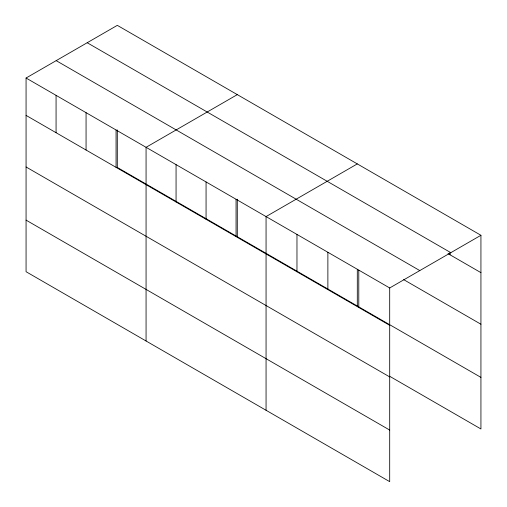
<?xml version="1.0" encoding="UTF-8"?>
<svg xmlns="http://www.w3.org/2000/svg" width="507" height="507" viewBox="0 0 507 507"><rect width="100%" height="100%" fill="white"/><g stroke="black" fill="none" stroke-linecap="round" stroke-linejoin="round"><path stroke-width="0.76" d="M389.693 376.91L389.693 287.963L26.066 78.027L26.066 271.714L389.693 481.65L389.693 376.91L26.066 166.974M389.553 376.213L480.934 428.973L480.934 235.286L117.307 25.35L26.066 78.027M237.301 94.632L146.067 147.309L146.067 340.996M357.302 163.907L266.061 216.584L266.061 410.271M389.693 287.963L480.934 235.286M87.198 42.734L450.824 252.67M448.011 253.639L480.934 272.646M56.176 60.644L419.802 270.58M403.661 279.623L480.934 324.233M480.934 377.385L117.307 167.449L117.307 129.931M26.066 115.387L389.693 325.323M26.066 220.127L389.693 430.063M450.026 252.467L450.026 254.806M358.785 270.117L358.785 307.483M357.302 269.268L357.302 306.006M327.877 252.277L327.877 289.636M296.969 234.43L296.969 271.79M237.301 199.213L237.301 236.731M236.059 199.264L236.059 236.623M206.064 181.943L206.064 219.309M176.062 164.623L176.062 201.989M116.065 129.988L116.065 167.348M86.063 112.668L86.063 150.028M56.068 95.348L56.068 132.707"/></g></svg>
